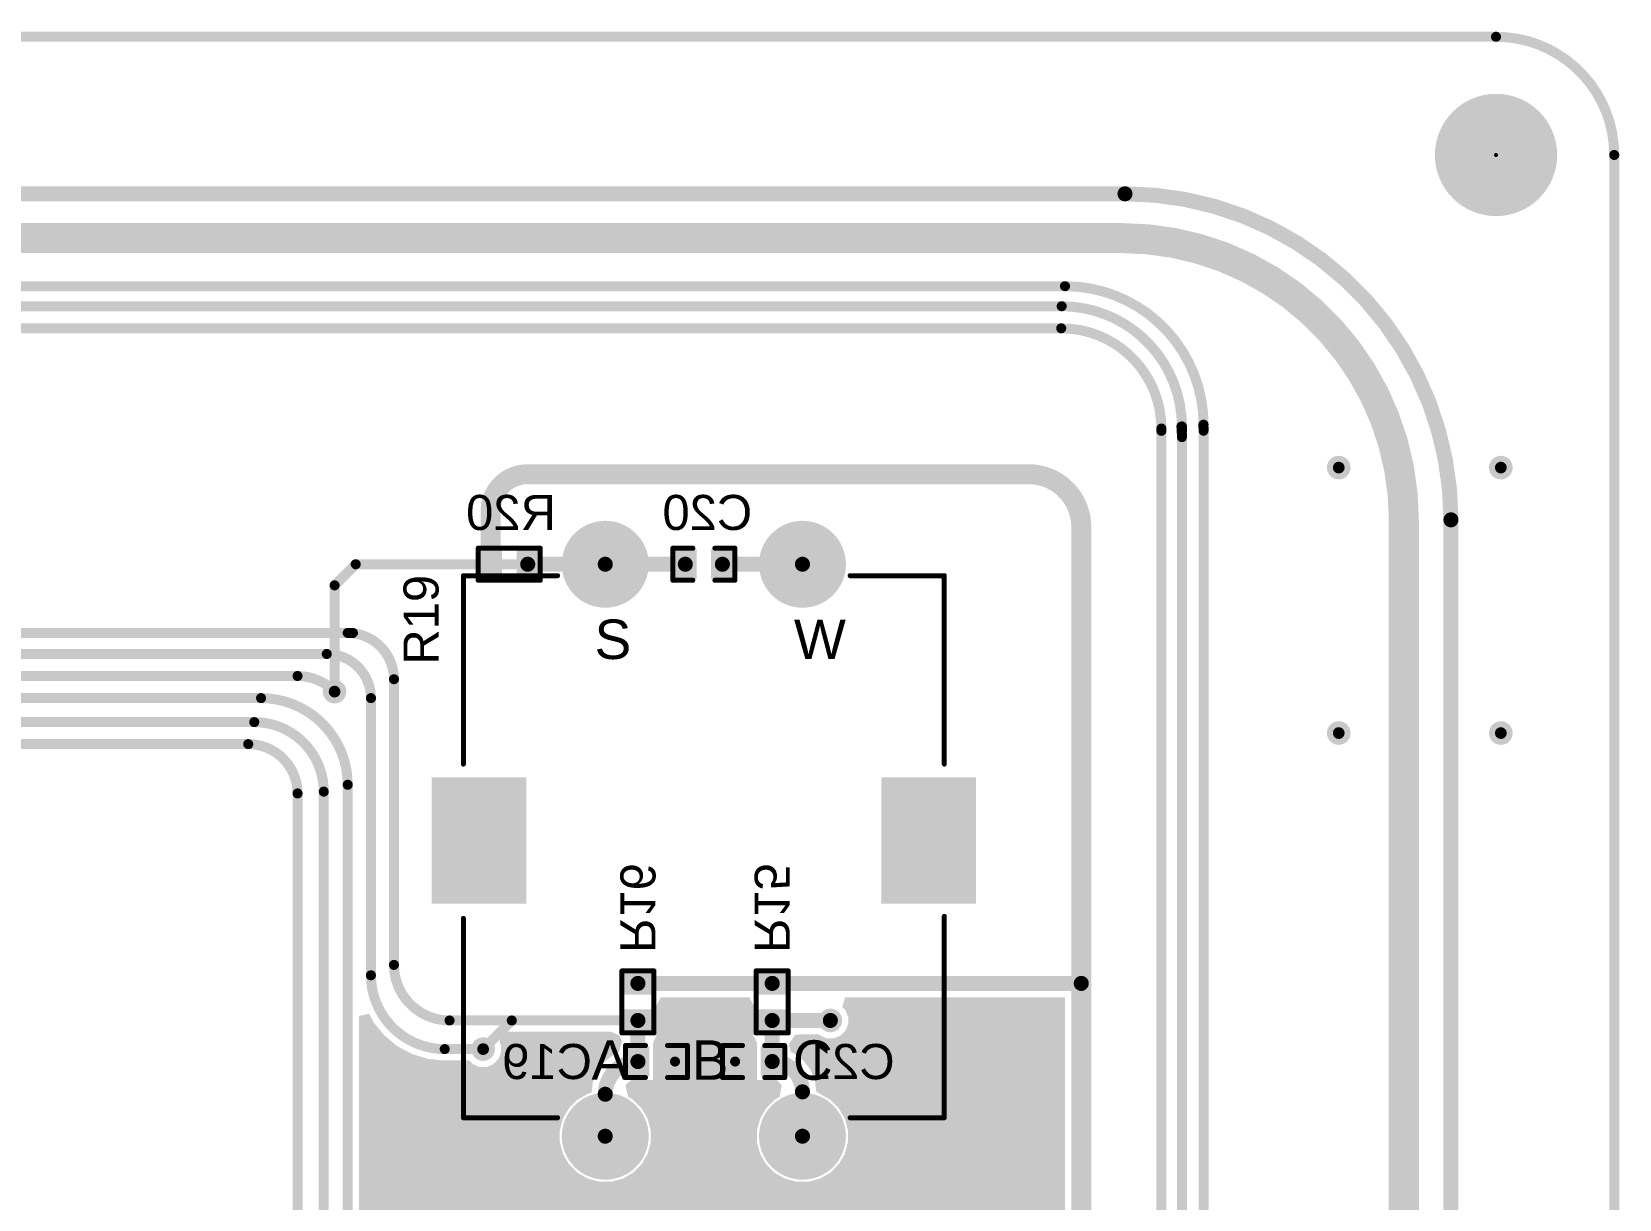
# Model space of a CAD drawing. Header units: inches. Extents: x 0 to 280, y 0 to 81.
# Drawn here: x 239.28 to 279.53, y 51.81 to 81.41 of the extents above; entities that cross this region are included whole.
import ezdxf

# ---------------------------------------------------------------- set-up
doc = ezdxf.new("R2010")
doc.units = ezdxf.units.IN
for name, color, linetype in [('Board Outline', 216, 'Continuous'), ('Bottom Layer', 5, 'Continuous'), ('Bottom Overlay', 54, 'Continuous'), ('Bottom Paste', 16, 'Continuous'), ('Bottom Solder', 6, 'Continuous'), ('Multi-Layer', 9, 'Continuous'), ('Pad Holes', 156, 'Continuous'), ('Top Layer', 1, 'Continuous'), ('Top Overlay', 2, 'Continuous'), ('Top Solder', 216, 'Continuous'), ('Via Holes', 16, 'Continuous')]:
    doc.layers.add(name, color=color, linetype=linetype)
doc.styles.add('Arial', font='', dxfattribs={"height": 0.2})
doc.styles.get('Arial').set_extended_font_data('Arial')

# ---------------------------------------------------------------- blocks, each defined once
blk = doc.blocks.new('R___0402_B_91')
at = {"layer": 'Bottom Layer'}
for points in [[(-0.241, 0.318), (-0.241, -0.318), (-0.699, -0.318), (-0.699, 0.318)], [(0.699, 0.318), (0.699, -0.318), (0.241, -0.318), (0.241, 0.318)]]:
    blk.add_hatch(color=5, dxfattribs=at).paths.add_polyline_path(points)
at = {"layer": 'Bottom Paste'}
for points in [[(-0.241, 0.318), (-0.241, -0.318), (-0.699, -0.318), (-0.699, 0.318)], [(0.699, 0.318), (0.699, -0.318), (0.241, -0.318), (0.241, 0.318)]]:
    blk.add_hatch(color=16, dxfattribs=at).paths.add_polyline_path(points)
at = {"layer": 'Bottom Solder'}
for points in [[(-0.186, 0.373), (-0.186, -0.373), (-0.754, -0.373), (-0.754, 0.373)], [(0.754, 0.373), (0.754, -0.373), (0.186, -0.373), (0.186, 0.373)]]:
    blk.add_hatch(color=6, dxfattribs=at).paths.add_polyline_path(points)
at = {"layer": 'Bottom Overlay'}
for points in [[(-0.787, 0.406, 0.127, 0.127, 0), (-0.787, -0.406, 0.127, 0.127, 0)], [(0.787, 0.406, 0.127, 0.127, 0), (-0.787, 0.406, 0.127, 0.127, 0)], [(0.813, 0.432, 0.00323, 0.00323, 0), (-0.813, 0.432, 0.00323, 0.00323, 0)], [(0.787, 0.406, 0.127, 0.127, 0), (0.787, -0.406, 0.127, 0.127, 0)], [(0.787, -0.406, 0.127, 0.127, 0), (-0.787, -0.406, 0.127, 0.127, 0)]]:
    blk.add_lwpolyline(points, format="xyseb", dxfattribs=at)
for points in [[(-0.819, 0.406, 0.0635, 0.0635, 1), (-0.756, 0.406, 0.0635, 0.0635, 1)], [(-0.819, 0.406, 0.0635, 0.0635, 1), (-0.756, 0.406, 0.0635, 0.0635, 1)], [(-0.814, 0.432, 0.00161, 0.00161, 1), (-0.812, 0.432, 0.00161, 0.00161, 1)], [(0.756, 0.406, 0.0635, 0.0635, 1), (0.819, 0.406, 0.0635, 0.0635, 1)], [(0.756, 0.406, 0.0635, 0.0635, 1), (0.819, 0.406, 0.0635, 0.0635, 1)], [(0.812, 0.432, 0.00161, 0.00161, 1), (0.814, 0.432, 0.00161, 0.00161, 1)], [(-0.819, -0.406, 0.0635, 0.0635, 1), (-0.756, -0.406, 0.0635, 0.0635, 1)], [(-0.819, -0.406, 0.0635, 0.0635, 1), (-0.756, -0.406, 0.0635, 0.0635, 1)], [(0.756, -0.406, 0.0635, 0.0635, 1), (0.819, -0.406, 0.0635, 0.0635, 1)], [(0.756, -0.406, 0.0635, 0.0635, 1), (0.819, -0.406, 0.0635, 0.0635, 1)]]:
    blk.add_lwpolyline(points, format="xyseb", close=True, dxfattribs=at)
blk = doc.blocks.new('PEC11H_4220F_S0024_92')
at = {"layer": 'Bottom Layer'}
h = blk.add_hatch(color=5, dxfattribs=at)
edge = h.paths.add_edge_path()
edge.add_arc((-2.5, 7.25), 1, 0, 360)
h = blk.add_hatch(color=5, dxfattribs=at)
edge = h.paths.add_edge_path()
edge.add_arc((2.5, 7.25), 1, 0, 360)
for points in [[(-6.8, 1.75), (-4.6, 1.75), (-4.6, -1.25), (-6.8, -1.25)], [(4.6, 1.75), (6.8, 1.75), (6.8, -1.25), (4.6, -1.25)]]:
    blk.add_hatch(color=5, dxfattribs=at).paths.add_polyline_path(points)
h = blk.add_hatch(color=5, dxfattribs=at)
edge = h.paths.add_edge_path()
edge.add_arc((-2.5, -7.25), 1, 0, 360)
h = blk.add_hatch(color=5, dxfattribs=at)
edge = h.paths.add_edge_path()
edge.add_arc((0, -7.25), 1, 0, 360)
h = blk.add_hatch(color=5, dxfattribs=at)
edge = h.paths.add_edge_path()
edge.add_arc((2.5, -7.25), 1, 0, 360)
at = {"layer": 'Bottom Solder'}
h = blk.add_hatch(color=6, dxfattribs=at)
edge = h.paths.add_edge_path()
edge.add_arc((-2.5, 7.25), 1.102, 0, 360)
h = blk.add_hatch(color=6, dxfattribs=at)
edge = h.paths.add_edge_path()
edge.add_arc((2.5, 7.25), 1.102, 0, 360)
for points in [[(-6.902, 1.852), (-4.498, 1.852), (-4.498, -1.352), (-6.902, -1.352)], [(4.498, 1.852), (6.902, 1.852), (6.902, -1.352), (4.498, -1.352)]]:
    blk.add_hatch(color=6, dxfattribs=at).paths.add_polyline_path(points)
h = blk.add_hatch(color=6, dxfattribs=at)
edge = h.paths.add_edge_path()
edge.add_arc((-2.5, -7.25), 1.102, 0, 360)
h = blk.add_hatch(color=6, dxfattribs=at)
edge = h.paths.add_edge_path()
edge.add_arc((0, -7.25), 1.102, 0, 360)
h = blk.add_hatch(color=6, dxfattribs=at)
edge = h.paths.add_edge_path()
edge.add_arc((2.5, -7.25), 1.102, 0, 360)
at = {"layer": 'Multi-Layer'}
h = blk.add_hatch(color=9, dxfattribs=at)
edge = h.paths.add_edge_path()
edge.add_arc((-2.5, 7.25), 1, 0, 360)
h = blk.add_hatch(color=9, dxfattribs=at)
edge = h.paths.add_edge_path()
edge.add_arc((2.5, 7.25), 1, 0, 360)
for points in [[(-6.8, 1.75), (-4.6, 1.75), (-4.6, -1.25), (-6.8, -1.25)], [(4.6, 1.75), (6.8, 1.75), (6.8, -1.25), (4.6, -1.25)]]:
    blk.add_hatch(color=9, dxfattribs=at).paths.add_polyline_path(points)
h = blk.add_hatch(color=9, dxfattribs=at)
edge = h.paths.add_edge_path()
edge.add_arc((-2.5, -7.25), 1, 0, 360)
h = blk.add_hatch(color=9, dxfattribs=at)
edge = h.paths.add_edge_path()
edge.add_arc((0, -7.25), 1, 0, 360)
h = blk.add_hatch(color=9, dxfattribs=at)
edge = h.paths.add_edge_path()
edge.add_arc((2.5, -7.25), 1, 0, 360)
at = {"layer": 'Pad Holes'}
h = blk.add_hatch(color=7, dxfattribs=at)
edge = h.paths.add_edge_path()
edge.add_arc((-2.5, 7.25), 0.5, 0, 360)
h = blk.add_hatch(color=7, dxfattribs=at)
edge = h.paths.add_edge_path()
edge.add_arc((2.5, 7.25), 0.5, 0, 360)
for points in [[(-6.4, -0.85), (-6.4, 1.35), (-5, 1.35), (-5, -0.85)], [(5, -0.85), (5, 1.35), (6.4, 1.35), (6.4, -0.85)]]:
    blk.add_hatch(color=7, dxfattribs=at).paths.add_polyline_path(points)
h = blk.add_hatch(color=7, dxfattribs=at)
edge = h.paths.add_edge_path()
edge.add_arc((-2.5, -7.25), 0.5, 0, 360)
h = blk.add_hatch(color=7, dxfattribs=at)
edge = h.paths.add_edge_path()
edge.add_arc((0, -7.25), 0.5, 0, 360)
h = blk.add_hatch(color=7, dxfattribs=at)
edge = h.paths.add_edge_path()
edge.add_arc((2.5, -7.25), 0.5, 0, 360)
at = {"layer": 'Top Layer'}
h = blk.add_hatch(color=1, dxfattribs=at)
edge = h.paths.add_edge_path()
edge.add_arc((-2.5, 7.25), 1, 0, 360)
h = blk.add_hatch(color=1, dxfattribs=at)
edge = h.paths.add_edge_path()
edge.add_arc((2.5, 7.25), 1, 0, 360)
for points in [[(-6.8, 1.75), (-4.6, 1.75), (-4.6, -1.25), (-6.8, -1.25)], [(4.6, 1.75), (6.8, 1.75), (6.8, -1.25), (4.6, -1.25)]]:
    blk.add_hatch(color=1, dxfattribs=at).paths.add_polyline_path(points)
h = blk.add_hatch(color=1, dxfattribs=at)
edge = h.paths.add_edge_path()
edge.add_arc((-2.5, -7.25), 1, 0, 360)
h = blk.add_hatch(color=1, dxfattribs=at)
edge = h.paths.add_edge_path()
edge.add_arc((0, -7.25), 1, 0, 360)
h = blk.add_hatch(color=1, dxfattribs=at)
edge = h.paths.add_edge_path()
edge.add_arc((2.5, -7.25), 1, 0, 360)
at = {"layer": 'Top Solder'}
h = blk.add_hatch(color=216, dxfattribs=at)
edge = h.paths.add_edge_path()
edge.add_arc((-2.5, 7.25), 1.102, 0, 360)
h = blk.add_hatch(color=216, dxfattribs=at)
edge = h.paths.add_edge_path()
edge.add_arc((2.5, 7.25), 1.102, 0, 360)
for points in [[(-6.902, 1.852), (-4.498, 1.852), (-4.498, -1.352), (-6.902, -1.352)], [(4.498, 1.852), (6.902, 1.852), (6.902, -1.352), (4.498, -1.352)]]:
    blk.add_hatch(color=216, dxfattribs=at).paths.add_polyline_path(points)
h = blk.add_hatch(color=216, dxfattribs=at)
edge = h.paths.add_edge_path()
edge.add_arc((-2.5, -7.25), 1.102, 0, 360)
h = blk.add_hatch(color=216, dxfattribs=at)
edge = h.paths.add_edge_path()
edge.add_arc((0, -7.25), 1.102, 0, 360)
h = blk.add_hatch(color=216, dxfattribs=at)
edge = h.paths.add_edge_path()
edge.add_arc((2.5, -7.25), 1.102, 0, 360)
at = {"layer": 'Top Overlay'}
for points in [[(-6.096, 2.184, 0.127, 0.127, 0), (-6.096, 6.96, 0.127, 0.127, 0)], [(-6.096, 6.96, 0.127, 0.127, 0), (-3.708, 6.96, 0.127, 0.127, 0)], [(3.708, 6.96, 0.127, 0.127, 0), (6.096, 6.96, 0.127, 0.127, 0)], [(6.096, 2.184, 0.127, 0.127, 0), (6.096, 6.96, 0.127, 0.127, 0)], [(-6.096, -6.782, 0.127, 0.127, 0), (-6.096, -1.727, 0.127, 0.127, 0)], [(6.096, -6.782, 0.127, 0.127, 0), (6.096, -1.676, 0.127, 0.127, 0)], [(-6.096, -6.782, 0.127, 0.127, 0), (-3.708, -6.782, 0.127, 0.127, 0)], [(3.708, -6.782, 0.127, 0.127, 0), (6.096, -6.782, 0.127, 0.127, 0)]]:
    blk.add_lwpolyline(points, format="xyseb", dxfattribs=at)
for points in [[(-6.128, 6.96, 0.0635, 0.0635, 1), (-6.064, 6.96, 0.0635, 0.0635, 1)], [(-6.128, 6.96, 0.0635, 0.0635, 1), (-6.064, 6.96, 0.0635, 0.0635, 1)], [(-3.74, 6.96, 0.0635, 0.0635, 1), (-3.677, 6.96, 0.0635, 0.0635, 1)], [(3.677, 6.96, 0.0635, 0.0635, 1), (3.74, 6.96, 0.0635, 0.0635, 1)], [(6.064, 6.96, 0.0635, 0.0635, 1), (6.128, 6.96, 0.0635, 0.0635, 1)], [(6.064, 6.96, 0.0635, 0.0635, 1), (6.128, 6.96, 0.0635, 0.0635, 1)], [(-6.128, 2.184, 0.0635, 0.0635, 1), (-6.064, 2.184, 0.0635, 0.0635, 1)], [(6.064, 2.184, 0.0635, 0.0635, 1), (6.128, 2.184, 0.0635, 0.0635, 1)], [(-6.128, -1.727, 0.0635, 0.0635, 1), (-6.064, -1.727, 0.0635, 0.0635, 1)], [(6.064, -1.676, 0.0635, 0.0635, 1), (6.128, -1.676, 0.0635, 0.0635, 1)], [(-6.128, -6.782, 0.0635, 0.0635, 1), (-6.064, -6.782, 0.0635, 0.0635, 1)], [(-6.128, -6.782, 0.0635, 0.0635, 1), (-6.064, -6.782, 0.0635, 0.0635, 1)], [(-3.74, -6.782, 0.0635, 0.0635, 1), (-3.677, -6.782, 0.0635, 0.0635, 1)], [(3.677, -6.782, 0.0635, 0.0635, 1), (3.74, -6.782, 0.0635, 0.0635, 1)], [(6.064, -6.782, 0.0635, 0.0635, 1), (6.128, -6.782, 0.0635, 0.0635, 1)], [(6.064, -6.782, 0.0635, 0.0635, 1), (6.128, -6.782, 0.0635, 0.0635, 1)]]:
    blk.add_lwpolyline(points, format="xyseb", close=True, dxfattribs=at)
at = {"layer": 'Top Overlay', "style": 'Arial'}
for s, p in [('S', (-2.772, 4.848)), ('W', (2.283, 4.848)), ('A', (-2.848, -5.82)), ('B', (-0.308, -5.82)), ('C', (2.257, -5.82))]:
    blk.add_text(s, height=1, dxfattribs=at).set_placement(p)
blk = doc.blocks.new('R___0402_B_95')
at = {"layer": 'Bottom Layer'}
for points in [[(-0.241, 0.318), (-0.241, -0.318), (-0.699, -0.318), (-0.699, 0.318)], [(0.699, 0.318), (0.699, -0.318), (0.241, -0.318), (0.241, 0.318)]]:
    blk.add_hatch(color=5, dxfattribs=at).paths.add_polyline_path(points)
at = {"layer": 'Bottom Paste'}
for points in [[(-0.241, 0.318), (-0.241, -0.318), (-0.699, -0.318), (-0.699, 0.318)], [(0.699, 0.318), (0.699, -0.318), (0.241, -0.318), (0.241, 0.318)]]:
    blk.add_hatch(color=16, dxfattribs=at).paths.add_polyline_path(points)
at = {"layer": 'Bottom Solder'}
for points in [[(-0.186, 0.373), (-0.186, -0.373), (-0.754, -0.373), (-0.754, 0.373)], [(0.754, 0.373), (0.754, -0.373), (0.186, -0.373), (0.186, 0.373)]]:
    blk.add_hatch(color=6, dxfattribs=at).paths.add_polyline_path(points)
at = {"layer": 'Bottom Overlay'}
for points in [[(-0.787, 0.406, 0.127, 0.127, 0), (-0.787, -0.406, 0.127, 0.127, 0)], [(-0.787, 0.406, 0.127, 0.127, 0), (0.787, 0.406, 0.127, 0.127, 0)], [(-0.813, 0.432, 0.00323, 0.00323, 0), (0.813, 0.432, 0.00323, 0.00323, 0)], [(0.787, 0.406, 0.127, 0.127, 0), (0.787, -0.406, 0.127, 0.127, 0)], [(-0.787, -0.406, 0.127, 0.127, 0), (0.787, -0.406, 0.127, 0.127, 0)]]:
    blk.add_lwpolyline(points, format="xyseb", dxfattribs=at)
for points in [[(-0.819, 0.406, 0.0635, 0.0635, 1), (-0.756, 0.406, 0.0635, 0.0635, 1)], [(-0.819, 0.406, 0.0635, 0.0635, 1), (-0.756, 0.406, 0.0635, 0.0635, 1)], [(-0.814, 0.432, 0.00161, 0.00161, 1), (-0.812, 0.432, 0.00161, 0.00161, 1)], [(0.756, 0.406, 0.0635, 0.0635, 1), (0.819, 0.406, 0.0635, 0.0635, 1)], [(0.756, 0.406, 0.0635, 0.0635, 1), (0.819, 0.406, 0.0635, 0.0635, 1)], [(0.812, 0.432, 0.00161, 0.00161, 1), (0.814, 0.432, 0.00161, 0.00161, 1)], [(-0.819, -0.406, 0.0635, 0.0635, 1), (-0.756, -0.406, 0.0635, 0.0635, 1)], [(-0.819, -0.406, 0.0635, 0.0635, 1), (-0.756, -0.406, 0.0635, 0.0635, 1)], [(0.756, -0.406, 0.0635, 0.0635, 1), (0.819, -0.406, 0.0635, 0.0635, 1)], [(0.756, -0.406, 0.0635, 0.0635, 1), (0.819, -0.406, 0.0635, 0.0635, 1)]]:
    blk.add_lwpolyline(points, format="xyseb", close=True, dxfattribs=at)
blk = doc.blocks.new('R___0402_B_96')
at = {"layer": 'Bottom Layer'}
for points in [[(-0.241, 0.318), (-0.241, -0.318), (-0.699, -0.318), (-0.699, 0.318)], [(0.699, 0.318), (0.699, -0.318), (0.241, -0.318), (0.241, 0.318)]]:
    blk.add_hatch(color=5, dxfattribs=at).paths.add_polyline_path(points)
at = {"layer": 'Bottom Paste'}
for points in [[(-0.241, 0.318), (-0.241, -0.318), (-0.699, -0.318), (-0.699, 0.318)], [(0.699, 0.318), (0.699, -0.318), (0.241, -0.318), (0.241, 0.318)]]:
    blk.add_hatch(color=16, dxfattribs=at).paths.add_polyline_path(points)
at = {"layer": 'Bottom Solder'}
for points in [[(-0.186, 0.373), (-0.186, -0.373), (-0.754, -0.373), (-0.754, 0.373)], [(0.754, 0.373), (0.754, -0.373), (0.186, -0.373), (0.186, 0.373)]]:
    blk.add_hatch(color=6, dxfattribs=at).paths.add_polyline_path(points)
at = {"layer": 'Bottom Overlay'}
for points in [[(-0.787, 0.406, 0.127, 0.127, 0), (-0.787, -0.406, 0.127, 0.127, 0)], [(-0.787, 0.406, 0.127, 0.127, 0), (0.787, 0.406, 0.127, 0.127, 0)], [(-0.813, 0.432, 0.00323, 0.00323, 0), (0.813, 0.432, 0.00323, 0.00323, 0)], [(0.787, 0.406, 0.127, 0.127, 0), (0.787, -0.406, 0.127, 0.127, 0)], [(-0.787, -0.406, 0.127, 0.127, 0), (0.787, -0.406, 0.127, 0.127, 0)]]:
    blk.add_lwpolyline(points, format="xyseb", dxfattribs=at)
for points in [[(-0.819, 0.406, 0.0635, 0.0635, 1), (-0.756, 0.406, 0.0635, 0.0635, 1)], [(-0.819, 0.406, 0.0635, 0.0635, 1), (-0.756, 0.406, 0.0635, 0.0635, 1)], [(-0.814, 0.432, 0.00161, 0.00161, 1), (-0.812, 0.432, 0.00161, 0.00161, 1)], [(0.756, 0.406, 0.0635, 0.0635, 1), (0.819, 0.406, 0.0635, 0.0635, 1)], [(0.756, 0.406, 0.0635, 0.0635, 1), (0.819, 0.406, 0.0635, 0.0635, 1)], [(0.812, 0.432, 0.00161, 0.00161, 1), (0.814, 0.432, 0.00161, 0.00161, 1)], [(-0.819, -0.406, 0.0635, 0.0635, 1), (-0.756, -0.406, 0.0635, 0.0635, 1)], [(-0.819, -0.406, 0.0635, 0.0635, 1), (-0.756, -0.406, 0.0635, 0.0635, 1)], [(0.756, -0.406, 0.0635, 0.0635, 1), (0.819, -0.406, 0.0635, 0.0635, 1)], [(0.756, -0.406, 0.0635, 0.0635, 1), (0.819, -0.406, 0.0635, 0.0635, 1)]]:
    blk.add_lwpolyline(points, format="xyseb", close=True, dxfattribs=at)
blk = doc.blocks.new('C___0402_B_131')
at = {"layer": 'Bottom Layer'}
for points in [[(-0.241, 0.317), (-0.241, -0.318), (-0.699, -0.318), (-0.699, 0.317)], [(0.699, 0.317), (0.699, -0.318), (0.241, -0.318), (0.241, 0.317)]]:
    blk.add_hatch(color=5, dxfattribs=at).paths.add_polyline_path(points)
at = {"layer": 'Bottom Paste'}
for points in [[(-0.241, 0.317), (-0.241, -0.318), (-0.699, -0.318), (-0.699, 0.317)], [(0.699, 0.317), (0.699, -0.318), (0.241, -0.318), (0.241, 0.317)]]:
    blk.add_hatch(color=16, dxfattribs=at).paths.add_polyline_path(points)
at = {"layer": 'Bottom Solder'}
for points in [[(-0.181, 0.377), (-0.181, -0.377), (-0.758, -0.377), (-0.758, 0.377)], [(0.758, 0.377), (0.758, -0.377), (0.181, -0.377), (0.181, 0.377)]]:
    blk.add_hatch(color=6, dxfattribs=at).paths.add_polyline_path(points)
at = {"layer": 'Bottom Overlay'}
for points in [[(-0.787, -0.406, 0.127, 0.127, 0), (-0.787, 0.406, 0.127, 0.127, 0)], [(-0.787, 0.406, 0.127, 0.127, 0), (-0.279, 0.406, 0.127, 0.127, 0)], [(0.279, 0.406, 0.127, 0.127, 0), (0.787, 0.406, 0.127, 0.127, 0)], [(0.787, -0.406, 0.127, 0.127, 0), (0.787, 0.406, 0.127, 0.127, 0)], [(-0.787, -0.406, 0.127, 0.127, 0), (-0.279, -0.406, 0.127, 0.127, 0)], [(0.279, -0.406, 0.127, 0.127, 0), (0.787, -0.406, 0.127, 0.127, 0)]]:
    blk.add_lwpolyline(points, format="xyseb", dxfattribs=at)
for points in [[(-0.819, 0.406, 0.0635, 0.0635, 1), (-0.756, 0.406, 0.0635, 0.0635, 1)], [(-0.819, 0.406, 0.0635, 0.0635, 1), (-0.756, 0.406, 0.0635, 0.0635, 1)], [(-0.311, 0.406, 0.0635, 0.0635, 1), (-0.248, 0.406, 0.0635, 0.0635, 1)], [(0.248, 0.406, 0.0635, 0.0635, 1), (0.311, 0.406, 0.0635, 0.0635, 1)], [(0.756, 0.406, 0.0635, 0.0635, 1), (0.819, 0.406, 0.0635, 0.0635, 1)], [(0.756, 0.406, 0.0635, 0.0635, 1), (0.819, 0.406, 0.0635, 0.0635, 1)], [(-0.819, -0.406, 0.0635, 0.0635, 1), (-0.756, -0.406, 0.0635, 0.0635, 1)], [(-0.819, -0.406, 0.0635, 0.0635, 1), (-0.756, -0.406, 0.0635, 0.0635, 1)], [(-0.311, -0.406, 0.0635, 0.0635, 1), (-0.248, -0.406, 0.0635, 0.0635, 1)], [(0.248, -0.406, 0.0635, 0.0635, 1), (0.311, -0.406, 0.0635, 0.0635, 1)], [(0.756, -0.406, 0.0635, 0.0635, 1), (0.819, -0.406, 0.0635, 0.0635, 1)], [(0.756, -0.406, 0.0635, 0.0635, 1), (0.819, -0.406, 0.0635, 0.0635, 1)]]:
    blk.add_lwpolyline(points, format="xyseb", close=True, dxfattribs=at)
blk = doc.blocks.new('C___0402_B_132')
at = {"layer": 'Bottom Layer'}
for points in [[(-0.241, 0.318), (-0.241, -0.318), (-0.699, -0.318), (-0.699, 0.318)], [(0.699, 0.318), (0.699, -0.318), (0.241, -0.318), (0.241, 0.318)]]:
    blk.add_hatch(color=5, dxfattribs=at).paths.add_polyline_path(points)
at = {"layer": 'Bottom Paste'}
for points in [[(-0.241, 0.318), (-0.241, -0.318), (-0.699, -0.318), (-0.699, 0.318)], [(0.699, 0.318), (0.699, -0.318), (0.241, -0.318), (0.241, 0.318)]]:
    blk.add_hatch(color=16, dxfattribs=at).paths.add_polyline_path(points)
at = {"layer": 'Bottom Solder'}
for points in [[(-0.181, 0.377), (-0.181, -0.377), (-0.758, -0.377), (-0.758, 0.377)], [(0.758, 0.377), (0.758, -0.377), (0.181, -0.377), (0.181, 0.377)]]:
    blk.add_hatch(color=6, dxfattribs=at).paths.add_polyline_path(points)
at = {"layer": 'Bottom Overlay'}
for points in [[(-0.787, 0.406, 0.127, 0.127, 0), (-0.787, -0.406, 0.127, 0.127, 0)], [(-0.279, 0.406, 0.127, 0.127, 0), (-0.787, 0.406, 0.127, 0.127, 0)], [(0.787, 0.406, 0.127, 0.127, 0), (0.279, 0.406, 0.127, 0.127, 0)], [(0.787, 0.406, 0.127, 0.127, 0), (0.787, -0.406, 0.127, 0.127, 0)], [(-0.279, -0.406, 0.127, 0.127, 0), (-0.787, -0.406, 0.127, 0.127, 0)], [(0.787, -0.406, 0.127, 0.127, 0), (0.279, -0.406, 0.127, 0.127, 0)]]:
    blk.add_lwpolyline(points, format="xyseb", dxfattribs=at)
for points in [[(-0.819, 0.406, 0.0635, 0.0635, 1), (-0.756, 0.406, 0.0635, 0.0635, 1)], [(-0.819, 0.406, 0.0635, 0.0635, 1), (-0.756, 0.406, 0.0635, 0.0635, 1)], [(-0.311, 0.406, 0.0635, 0.0635, 1), (-0.248, 0.406, 0.0635, 0.0635, 1)], [(0.248, 0.406, 0.0635, 0.0635, 1), (0.311, 0.406, 0.0635, 0.0635, 1)], [(0.756, 0.406, 0.0635, 0.0635, 1), (0.819, 0.406, 0.0635, 0.0635, 1)], [(0.756, 0.406, 0.0635, 0.0635, 1), (0.819, 0.406, 0.0635, 0.0635, 1)], [(-0.819, -0.406, 0.0635, 0.0635, 1), (-0.756, -0.406, 0.0635, 0.0635, 1)], [(-0.819, -0.406, 0.0635, 0.0635, 1), (-0.756, -0.406, 0.0635, 0.0635, 1)], [(-0.311, -0.406, 0.0635, 0.0635, 1), (-0.248, -0.406, 0.0635, 0.0635, 1)], [(0.248, -0.406, 0.0635, 0.0635, 1), (0.311, -0.406, 0.0635, 0.0635, 1)], [(0.756, -0.406, 0.0635, 0.0635, 1), (0.819, -0.406, 0.0635, 0.0635, 1)], [(0.756, -0.406, 0.0635, 0.0635, 1), (0.819, -0.406, 0.0635, 0.0635, 1)]]:
    blk.add_lwpolyline(points, format="xyseb", close=True, dxfattribs=at)
blk = doc.blocks.new('C___0402_B_133')
at = {"layer": 'Bottom Layer'}
for points in [[(-0.241, 0.318), (-0.241, -0.318), (-0.699, -0.318), (-0.699, 0.318)], [(0.699, 0.318), (0.699, -0.318), (0.241, -0.318), (0.241, 0.318)]]:
    blk.add_hatch(color=5, dxfattribs=at).paths.add_polyline_path(points)
at = {"layer": 'Bottom Paste'}
for points in [[(-0.241, 0.318), (-0.241, -0.318), (-0.699, -0.318), (-0.699, 0.318)], [(0.699, 0.318), (0.699, -0.318), (0.241, -0.318), (0.241, 0.318)]]:
    blk.add_hatch(color=16, dxfattribs=at).paths.add_polyline_path(points)
at = {"layer": 'Bottom Solder'}
for points in [[(-0.181, 0.377), (-0.181, -0.377), (-0.758, -0.377), (-0.758, 0.377)], [(0.758, 0.377), (0.758, -0.377), (0.181, -0.377), (0.181, 0.377)]]:
    blk.add_hatch(color=6, dxfattribs=at).paths.add_polyline_path(points)
at = {"layer": 'Bottom Overlay'}
for points in [[(-0.787, 0.406, 0.127, 0.127, 0), (-0.787, -0.406, 0.127, 0.127, 0)], [(-0.279, 0.406, 0.127, 0.127, 0), (-0.787, 0.406, 0.127, 0.127, 0)], [(0.787, 0.406, 0.127, 0.127, 0), (0.279, 0.406, 0.127, 0.127, 0)], [(0.787, 0.406, 0.127, 0.127, 0), (0.787, -0.406, 0.127, 0.127, 0)], [(-0.279, -0.406, 0.127, 0.127, 0), (-0.787, -0.406, 0.127, 0.127, 0)], [(0.787, -0.406, 0.127, 0.127, 0), (0.279, -0.406, 0.127, 0.127, 0)]]:
    blk.add_lwpolyline(points, format="xyseb", dxfattribs=at)
for points in [[(-0.819, 0.406, 0.0635, 0.0635, 1), (-0.756, 0.406, 0.0635, 0.0635, 1)], [(-0.819, 0.406, 0.0635, 0.0635, 1), (-0.756, 0.406, 0.0635, 0.0635, 1)], [(-0.311, 0.406, 0.0635, 0.0635, 1), (-0.248, 0.406, 0.0635, 0.0635, 1)], [(0.248, 0.406, 0.0635, 0.0635, 1), (0.311, 0.406, 0.0635, 0.0635, 1)], [(0.756, 0.406, 0.0635, 0.0635, 1), (0.819, 0.406, 0.0635, 0.0635, 1)], [(0.756, 0.406, 0.0635, 0.0635, 1), (0.819, 0.406, 0.0635, 0.0635, 1)], [(-0.819, -0.406, 0.0635, 0.0635, 1), (-0.756, -0.406, 0.0635, 0.0635, 1)], [(-0.819, -0.406, 0.0635, 0.0635, 1), (-0.756, -0.406, 0.0635, 0.0635, 1)], [(-0.311, -0.406, 0.0635, 0.0635, 1), (-0.248, -0.406, 0.0635, 0.0635, 1)], [(0.248, -0.406, 0.0635, 0.0635, 1), (0.311, -0.406, 0.0635, 0.0635, 1)], [(0.756, -0.406, 0.0635, 0.0635, 1), (0.819, -0.406, 0.0635, 0.0635, 1)], [(0.756, -0.406, 0.0635, 0.0635, 1), (0.819, -0.406, 0.0635, 0.0635, 1)]]:
    blk.add_lwpolyline(points, format="xyseb", close=True, dxfattribs=at)

msp = doc.modelspace()

# ---------------------------------------------------------------- hatches: boundary and pattern name
at = {"layer": 'Bottom Layer'}
h = msp.add_hatch(color=5, dxfattribs=at)
edge = h.paths.add_edge_path()
edge.add_arc((272.415, 70.358), 0.3, 0, 360)
h = msp.add_hatch(color=5, dxfattribs=at)
edge = h.paths.add_edge_path()
edge.add_arc((276.525, 70.358), 0.3, 0, 360)
h = msp.add_hatch(color=5, dxfattribs=at)
edge = h.paths.add_edge_path()
edge.add_arc((246.957, 64.679), 0.3, 0, 360)
h = msp.add_hatch(color=5, dxfattribs=at)
edge = h.paths.add_edge_path()
edge.add_arc((272.415, 63.628), 0.3, 0, 360)
h = msp.add_hatch(color=5, dxfattribs=at)
edge = h.paths.add_edge_path()
edge.add_arc((276.525, 63.628), 0.3, 0, 360)
h = msp.add_hatch(color=5, dxfattribs=at)
h.paths.add_polyline_path([(265.473, 50.519), (251.905, 50.519), (251.905, 50.521), (251.556, 50.487), (251.221, 50.385), (250.912, 50.22), (250.641, 49.998), (250.419, 49.727), (250.254, 49.418), (250.152, 49.083), (250.118, 48.735), (250.12, 48.735), (250.12, 48.357), (250.088, 48.357), (250.088, 47.418), (250.774, 47.418), (251.028, 47.418), (251.104, 47.418), (251.79, 47.418), (251.79, 47.538), (252.72, 47.538), (252.745, 47.443), (252.897, 47.18), (253.111, 46.965), (253.374, 46.814), (253.667, 46.735), (253.971, 46.735), (254.264, 46.814), (254.527, 46.965), (254.741, 47.18), (254.893, 47.443), (254.918, 47.538), (255.468, 47.538), (255.468, 47.418), (256.23, 47.418), (256.23, 48.357), (255.468, 48.357), (255.468, 48.237), (254.918, 48.237), (254.893, 48.332), (254.741, 48.595), (254.527, 48.81), (254.264, 48.961), (253.971, 49.04), (253.667, 49.04), (253.374, 48.961), (253.111, 48.81), (252.897, 48.595), (252.745, 48.332), (252.72, 48.237), (251.79, 48.237), (251.79, 48.357), (251.104, 48.357), (251.028, 48.357), (250.819, 48.466), (250.819, 48.735), (250.817, 48.745), (250.853, 49.017), (250.962, 49.279), (251.135, 49.505), (251.36, 49.678), (251.623, 49.786), (251.894, 49.822), (251.905, 49.82), (265.473, 49.82), (265.473, 37.688), (258.547, 37.688), (258.547, 37.719), (257.607, 37.719), (257.607, 37.688), (255.067, 37.688), (255.067, 37.719), (254.127, 37.719), (254.127, 37.033), (254.127, 36.779), (254.031, 36.683), (248.287, 36.683), (248.287, 36.684), (248.103, 36.708), (247.932, 36.779), (247.784, 36.892), (247.671, 37.04), (247.601, 37.211), (247.576, 37.395), (247.575, 37.395), (247.575, 56.454), (247.829, 56.518), (247.953, 56.286), (248.222, 55.959), (248.549, 55.69), (248.923, 55.491), (249.328, 55.368), (249.75, 55.326), (249.75, 55.331), (250.368, 55.331), (250.467, 55.232), (250.633, 55.163), (250.813, 55.163), (250.979, 55.232), (251.107, 55.36), (251.176, 55.526), (251.176, 55.706), (251.135, 55.803), (251.227, 56), (251.281, 56.057), (253.964, 56.057), (254.178, 55.961), (254.245, 55.817), (254.169, 55.542), (254.057, 55.496), (253.812, 55.308), (253.624, 55.063), (253.506, 54.778), (253.471, 54.507), (253.374, 54.481), (253.111, 54.33), (252.897, 54.115), (252.745, 53.852), (252.667, 53.559), (252.667, 53.256), (252.745, 52.963), (252.897, 52.7), (253.111, 52.485), (253.374, 52.334), (253.667, 52.255), (253.971, 52.255), (254.264, 52.334), (254.527, 52.485), (254.741, 52.7), (254.893, 52.963), (254.971, 53.256), (254.971, 53.559), (254.893, 53.852), (254.741, 54.115), (254.527, 54.33), (254.402, 54.402), (254.331, 54.686), (254.364, 54.738), (254.48, 54.831), (255.029, 54.831), (255.029, 55.771), (255.118, 55.961), (255.118, 55.961), (255.118, 56.647), (255.118, 56.723), (255.226, 56.932), (257.473, 56.932), (257.581, 56.723), (257.581, 56.647), (257.581, 55.961), (257.581, 55.961), (257.67, 55.771), (257.67, 54.831), (258.177, 54.831), (258.293, 54.698), (258.239, 54.403), (258.111, 54.33), (257.897, 54.115), (257.745, 53.852), (257.667, 53.559), (257.667, 53.256), (257.745, 52.963), (257.897, 52.7), (258.111, 52.485), (258.374, 52.334), (258.667, 52.255), (258.971, 52.255), (259.264, 52.334), (259.527, 52.485), (259.741, 52.7), (259.893, 52.963), (259.971, 53.256), (259.971, 53.559), (259.893, 53.852), (259.741, 54.115), (259.527, 54.33), (259.377, 54.416), (259.264, 54.481), (259.264, 54.482), (259.172, 54.533), (259.133, 54.823), (259.021, 55.093), (258.843, 55.325), (258.611, 55.503), (258.526, 55.539), (258.474, 55.731), (258.623, 55.974), (258.762, 55.992), (259.236, 55.992), (259.27, 55.959), (259.436, 55.89), (259.616, 55.89), (259.782, 55.959), (259.91, 56.086), (259.979, 56.252), (259.979, 56.432), (259.91, 56.598), (259.83, 56.678), (259.888, 56.9), (259.908, 56.932), (265.473, 56.932)])
h.paths.add_polyline_path([(263.271, 42.54), (260.767, 42.54), (260.767, 39.235), (263.271, 39.235)], flags=0)
h.paths.add_polyline_path([(251.871, 42.54), (249.367, 42.54), (249.367, 39.235), (251.871, 39.235)], flags=0)
h = msp.add_hatch(color=5, dxfattribs=at)
edge = h.paths.add_edge_path()
edge.add_arc((259.526, 56.342), 0.3, 0, 360)
h = msp.add_hatch(color=5, dxfattribs=at)
edge = h.paths.add_edge_path()
edge.add_arc((250.723, 55.616), 0.3, 0, 360)
at = {"layer": 'Bottom Solder'}
h = msp.add_hatch(color=6, dxfattribs=at)
edge = h.paths.add_edge_path()
edge.add_arc((276.403, 78.283), 0.0508, 0, 360)
at = {"layer": 'Pad Holes'}
h = msp.add_hatch(color=7, dxfattribs=at)
edge = h.paths.add_edge_path()
edge.add_arc((276.403, 78.283), 1.55, 0, 360)
at = {"layer": 'Top Layer'}
h = msp.add_hatch(color=1, dxfattribs=at)
edge = h.paths.add_edge_path()
edge.add_arc((272.415, 70.358), 0.3, 0, 360)
h = msp.add_hatch(color=1, dxfattribs=at)
edge = h.paths.add_edge_path()
edge.add_arc((276.525, 70.358), 0.3, 0, 360)
h = msp.add_hatch(color=1, dxfattribs=at)
edge = h.paths.add_edge_path()
edge.add_arc((246.957, 64.679), 0.3, 0, 360)
h = msp.add_hatch(color=1, dxfattribs=at)
edge = h.paths.add_edge_path()
edge.add_arc((272.415, 63.628), 0.3, 0, 360)
h = msp.add_hatch(color=1, dxfattribs=at)
edge = h.paths.add_edge_path()
edge.add_arc((276.525, 63.628), 0.3, 0, 360)
h = msp.add_hatch(color=1, dxfattribs=at)
edge = h.paths.add_edge_path()
edge.add_arc((259.526, 56.342), 0.3, 0, 360)
h = msp.add_hatch(color=1, dxfattribs=at)
edge = h.paths.add_edge_path()
edge.add_arc((250.723, 55.616), 0.3, 0, 360)
at = {"layer": 'Top Solder'}
h = msp.add_hatch(color=216, dxfattribs=at)
edge = h.paths.add_edge_path()
edge.add_arc((276.403, 78.283), 0.0508, 0, 360)
at = {"layer": 'Via Holes'}
h = msp.add_hatch(color=7, dxfattribs=at)
edge = h.paths.add_edge_path()
edge.add_arc((272.415, 70.358), 0.15, 0, 360)
h = msp.add_hatch(color=7, dxfattribs=at)
edge = h.paths.add_edge_path()
edge.add_arc((276.525, 70.358), 0.15, 0, 360)
h = msp.add_hatch(color=7, dxfattribs=at)
edge = h.paths.add_edge_path()
edge.add_arc((246.957, 64.679), 0.15, 0, 360)
h = msp.add_hatch(color=7, dxfattribs=at)
edge = h.paths.add_edge_path()
edge.add_arc((272.415, 63.628), 0.15, 0, 360)
h = msp.add_hatch(color=7, dxfattribs=at)
edge = h.paths.add_edge_path()
edge.add_arc((276.525, 63.628), 0.15, 0, 360)
h = msp.add_hatch(color=7, dxfattribs=at)
edge = h.paths.add_edge_path()
edge.add_arc((259.526, 56.342), 0.15, 0, 360)
h = msp.add_hatch(color=7, dxfattribs=at)
edge = h.paths.add_edge_path()
edge.add_arc((250.723, 55.616), 0.15, 0, 360)

# ---------------------------------------------------------------- linework, layer by layer
at = {"layer": 'Board Outline'}
for points in [[(2.997, 81.28, 0.254, 0.254, 0), (276.403, 81.28, 0.254, 0.254, 0)], [(276.403, 81.28, 0.254, 0.254, -0.414214), (279.4, 78.283, 0.254, 0.254, 0)], [(279.4, 2.997, 0.254, 0.254, 0), (279.4, 78.283, 0.254, 0.254, 0)]]:
    msp.add_lwpolyline(points, format="xyseb", dxfattribs=at)
for points in [[(276.339, 81.28, 0.127, 0.127, 1), (276.466, 81.28, 0.127, 0.127, 1)], [(276.339, 81.28, 0.127, 0.127, 1), (276.466, 81.28, 0.127, 0.127, 1)], [(279.337, 78.283, 0.127, 0.127, 1), (279.464, 78.283, 0.127, 0.127, 1)], [(279.337, 78.283, 0.127, 0.127, 1), (279.464, 78.283, 0.127, 0.127, 1)]]:
    msp.add_lwpolyline(points, format="xyseb", close=True, dxfattribs=at)
at = {"layer": 'Bottom Layer'}
for points in [[(165.303, 74.957, 0.254, 0.254, 0), (265.477, 74.957, 0.254, 0.254, 0)], [(265.477, 74.957, 0.254, 0.254, -0.414214), (268.988, 71.446, 0.254, 0.254, 0)], [(165.303, 74.449, 0.254, 0.254, 0), (265.391, 74.449, 0.254, 0.254, 0)], [(265.391, 74.449, 0.254, 0.254, -0.414214), (268.439, 71.401, 0.254, 0.254, 0)], [(165.303, 73.889, 0.254, 0.254, 0), (265.379, 73.889, 0.254, 0.254, 0)], [(265.379, 73.889, 0.254, 0.254, -0.414214), (267.919, 71.349, 0.254, 0.254, 0)], [(267.919, 71.292, 0.254, 0.254, 0), (267.919, 71.349, 0.254, 0.254, 0)], [(267.919, 71.292, 0.254, 0.254, 0), (267.919, 71.29, 0.254, 0.254, 0)], [(267.919, 31.305, 0.254, 0.254, 0), (267.919, 71.29, 0.254, 0.254, 0)], [(268.427, 71.4, 0.254, 0.254, -0.022034), (268.439, 71.131, 0.254, 0.254, 0)], [(268.439, 71.288, 0.254, 0.254, 0), (268.439, 71.401, 0.254, 0.254, 0)], [(268.439, 18.692, 0.254, 0.254, 0), (268.439, 71.131, 0.254, 0.254, 0)], [(268.984, 71.446, 0.254, 0.254, -0.011734), (268.988, 71.293, 0.254, 0.254, 0)], [(268.988, 71.293, 0.254, 0.254, 0), (268.988, 71.293, 0.254, 0.254, 0)], [(268.988, 17.97, 0.254, 0.254, 0), (268.988, 71.293, 0.254, 0.254, 0)], [(250.914, 69.253, 0.508, 0.508, -0.414214), (251.851, 70.19, 0.508, 0.508, 0)], [(251.851, 70.19, 0.508, 0.508, 0), (264.554, 70.19, 0.508, 0.508, 0)], [(264.554, 70.19, 0.508, 0.508, -0.414214), (265.887, 68.857, 0.508, 0.508, 0)], [(250.914, 67.908, 0.508, 0.508, 0), (250.914, 69.253, 0.508, 0.508, 0)], [(265.887, 57.282, 0.508, 0.508, 0), (265.887, 68.857, 0.508, 0.508, 0)], [(251.854, 67.908, 0.381, 0.381, 0), (253.819, 67.908, 0.381, 0.381, 0)], [(253.819, 67.908, 0.381, 0.381, 0), (255.849, 67.908, 0.381, 0.381, 0)], [(253.819, 67.908, 0.381, 0.381, 0), (253.819, 67.908, 0.381, 0.381, 0)], [(256.789, 67.908, 0.381, 0.381, 0), (258.819, 67.908, 0.381, 0.381, 0)], [(258.819, 67.908, 0.254, 0.254, 0), (258.819, 67.908, 0.254, 0.254, 0)], [(148.887, 66.167, 0.254, 0.254, 0), (247.29, 66.167, 0.254, 0.254, 0)], [(247.29, 66.167, 0.254, 0.254, 0), (247.421, 66.167, 0.254, 0.254, 0)], [(247.29, 66.167, 0.254, 0.254, -0.414214), (248.463, 64.994, 0.254, 0.254, 0)], [(149.091, 65.634, 0.254, 0.254, 0), (246.759, 65.634, 0.254, 0.254, 0)], [(246.759, 65.634, 0.254, 0.254, -0.414214), (247.879, 64.514, 0.254, 0.254, 0)], [(149.304, 65.075, 0.254, 0.254, 0), (246.018, 65.075, 0.254, 0.254, 0)], [(246.018, 65.075, 0.254, 0.254, -0.198912), (246.945, 64.691, 0.254, 0.254, 0)], [(246.945, 64.691, 0.254, 0.254, 0), (246.957, 64.679, 0.254, 0.254, 0)], [(248.463, 57.751, 0.254, 0.254, 0), (248.463, 64.994, 0.254, 0.254, 0)], [(149.5, 64.514, 0.254, 0.254, 0), (245.093, 64.514, 0.254, 0.254, 0)], [(245.093, 64.514, 0.254, 0.254, -0.414214), (247.29, 62.317, 0.254, 0.254, 0)], [(247.879, 57.487, 0.254, 0.254, 0), (247.879, 64.514, 0.254, 0.254, 0)], [(149.835, 63.906, 0.254, 0.254, 0), (244.921, 63.906, 0.254, 0.254, 0)], [(244.921, 63.906, 0.254, 0.254, -0.414214), (246.683, 62.144, 0.254, 0.254, 0)], [(149.835, 63.348, 0.254, 0.254, 0), (244.768, 63.348, 0.254, 0.254, 0)], [(244.768, 63.348, 0.254, 0.254, -0.414214), (246.018, 62.098, 0.254, 0.254, 0)], [(247.29, 37.395, 0.254, 0.254, 0), (247.29, 62.317, 0.254, 0.254, 0)], [(246.018, 36.816, 0.254, 0.254, 0), (246.018, 62.098, 0.254, 0.254, 0)], [(246.683, 45.508, 0.254, 0.254, 0), (246.683, 62.144, 0.254, 0.254, 0)], [(249.75, 55.616, 0.254, 0.254, -0.414214), (247.879, 57.487, 0.254, 0.254, 0)], [(249.872, 56.342, 0.254, 0.254, -0.414214), (248.463, 57.751, 0.254, 0.254, 0)], [(254.648, 57.282, 0.381, 0.381, 0), (258.051, 57.282, 0.381, 0.381, 0)], [(258.051, 57.282, 0.381, 0.381, 0), (265.887, 57.282, 0.381, 0.381, 0)], [(265.887, 50.17, 0.508, 0.508, 0), (265.887, 57.282, 0.508, 0.508, 0)], [(265.887, 57.282, 0.381, 0.381, 0), (265.887, 57.282, 0.381, 0.381, 0)], [(249.872, 56.342, 0.254, 0.254, 0), (254.648, 56.342, 0.254, 0.254, 0)], [(254.648, 55.301, 0.381, 0.381, 0), (254.648, 56.342, 0.381, 0.381, 0)], [(258.051, 55.301, 0.381, 0.381, 0), (258.051, 56.342, 0.381, 0.381, 0)], [(258.051, 56.342, 0.381, 0.381, 0), (259.526, 56.342, 0.381, 0.381, 0)], [(249.75, 55.616, 0.254, 0.254, 0), (250.723, 55.616, 0.254, 0.254, 0)], [(253.819, 54.472, 0.381, 0.381, -0.414214), (254.648, 55.301, 0.381, 0.381, 0)], [(255.588, 55.301, 0.254, 0.254, 0), (257.111, 55.301, 0.254, 0.254, 0)], [(258.051, 55.301, 0.381, 0.381, -0.414214), (258.819, 54.533, 0.381, 0.381, 0)], [(253.819, 53.408, 0.381, 0.381, 0), (253.819, 54.472, 0.381, 0.381, 0)], [(258.819, 53.408, 0.381, 0.381, 0), (258.819, 54.533, 0.381, 0.381, 0)]]:
    msp.add_lwpolyline(points, format="xyseb", dxfattribs=at)
for points in [[(265.413, 74.957, 0.127, 0.127, 1), (265.54, 74.957, 0.127, 0.127, 1)], [(265.413, 74.957, 0.127, 0.127, 1), (265.54, 74.957, 0.127, 0.127, 1)], [(265.328, 74.449, 0.127, 0.127, 1), (265.455, 74.449, 0.127, 0.127, 1)], [(265.328, 74.449, 0.127, 0.127, 1), (265.455, 74.449, 0.127, 0.127, 1)], [(265.316, 73.889, 0.127, 0.127, 1), (265.443, 73.889, 0.127, 0.127, 1)], [(265.316, 73.889, 0.127, 0.127, 1), (265.443, 73.889, 0.127, 0.127, 1)], [(267.856, 71.349, 0.127, 0.127, 1), (267.983, 71.349, 0.127, 0.127, 1)], [(267.856, 71.349, 0.127, 0.127, 1), (267.983, 71.349, 0.127, 0.127, 1)], [(267.856, 71.292, 0.127, 0.127, 1), (267.983, 71.292, 0.127, 0.127, 1)], [(267.856, 71.292, 0.127, 0.127, 1), (267.983, 71.292, 0.127, 0.127, 1)], [(267.856, 71.29, 0.127, 0.127, 1), (267.983, 71.29, 0.127, 0.127, 1)], [(267.856, 71.29, 0.127, 0.127, 1), (267.983, 71.29, 0.127, 0.127, 1)], [(268.364, 71.4, 0.127, 0.127, 1), (268.491, 71.4, 0.127, 0.127, 1)], [(268.376, 71.401, 0.127, 0.127, 1), (268.503, 71.401, 0.127, 0.127, 1)], [(268.376, 71.401, 0.127, 0.127, 1), (268.503, 71.401, 0.127, 0.127, 1)], [(268.376, 71.288, 0.127, 0.127, 1), (268.503, 71.288, 0.127, 0.127, 1)], [(268.376, 71.131, 0.127, 0.127, 1), (268.503, 71.131, 0.127, 0.127, 1)], [(268.376, 71.131, 0.127, 0.127, 1), (268.503, 71.131, 0.127, 0.127, 1)], [(268.921, 71.446, 0.127, 0.127, 1), (269.048, 71.446, 0.127, 0.127, 1)], [(268.924, 71.446, 0.127, 0.127, 1), (269.051, 71.446, 0.127, 0.127, 1)], [(268.924, 71.293, 0.127, 0.127, 1), (269.051, 71.293, 0.127, 0.127, 1)], [(268.924, 71.293, 0.127, 0.127, 1), (269.051, 71.293, 0.127, 0.127, 1)], [(268.924, 71.293, 0.127, 0.127, 1), (269.051, 71.293, 0.127, 0.127, 1)], [(268.924, 71.293, 0.127, 0.127, 1), (269.051, 71.293, 0.127, 0.127, 1)], [(251.724, 70.19, 0.254, 0.254, 1), (251.978, 70.19, 0.254, 0.254, 1)], [(251.724, 70.19, 0.254, 0.254, 1), (251.978, 70.19, 0.254, 0.254, 1)], [(264.427, 70.19, 0.254, 0.254, 1), (264.681, 70.19, 0.254, 0.254, 1)], [(264.427, 70.19, 0.254, 0.254, 1), (264.681, 70.19, 0.254, 0.254, 1)], [(250.787, 69.253, 0.254, 0.254, 1), (251.041, 69.253, 0.254, 0.254, 1)], [(250.787, 69.253, 0.254, 0.254, 1), (251.041, 69.253, 0.254, 0.254, 1)], [(265.76, 68.857, 0.254, 0.254, 1), (266.014, 68.857, 0.254, 0.254, 1)], [(265.76, 68.857, 0.254, 0.254, 1), (266.014, 68.857, 0.254, 0.254, 1)], [(250.787, 67.908, 0.254, 0.254, 1), (251.041, 67.908, 0.254, 0.254, 1)], [(251.758, 67.908, 0.191, 0.191, 1), (251.949, 67.908, 0.191, 0.191, 1)], [(253.724, 67.908, 0.191, 0.191, 1), (253.914, 67.908, 0.191, 0.191, 1)], [(253.724, 67.908, 0.191, 0.191, 1), (253.914, 67.908, 0.191, 0.191, 1)], [(253.724, 67.908, 0.191, 0.191, 1), (253.914, 67.908, 0.191, 0.191, 1)], [(253.724, 67.908, 0.191, 0.191, 1), (253.914, 67.908, 0.191, 0.191, 1)], [(255.754, 67.908, 0.191, 0.191, 1), (255.944, 67.908, 0.191, 0.191, 1)], [(256.694, 67.908, 0.191, 0.191, 1), (256.884, 67.908, 0.191, 0.191, 1)], [(258.724, 67.908, 0.191, 0.191, 1), (258.914, 67.908, 0.191, 0.191, 1)], [(258.756, 67.908, 0.127, 0.127, 1), (258.883, 67.908, 0.127, 0.127, 1)], [(258.756, 67.908, 0.127, 0.127, 1), (258.883, 67.908, 0.127, 0.127, 1)], [(247.227, 66.167, 0.127, 0.127, 1), (247.354, 66.167, 0.127, 0.127, 1)], [(247.227, 66.167, 0.127, 0.127, 1), (247.354, 66.167, 0.127, 0.127, 1)], [(247.227, 66.167, 0.127, 0.127, 1), (247.354, 66.167, 0.127, 0.127, 1)], [(247.358, 66.167, 0.127, 0.127, 1), (247.485, 66.167, 0.127, 0.127, 1)], [(246.696, 65.634, 0.127, 0.127, 1), (246.823, 65.634, 0.127, 0.127, 1)], [(246.696, 65.634, 0.127, 0.127, 1), (246.823, 65.634, 0.127, 0.127, 1)], [(245.954, 65.075, 0.127, 0.127, 1), (246.081, 65.075, 0.127, 0.127, 1)], [(245.954, 65.075, 0.127, 0.127, 1), (246.081, 65.075, 0.127, 0.127, 1)], [(246.882, 64.691, 0.127, 0.127, 1), (247.009, 64.691, 0.127, 0.127, 1)], [(246.882, 64.691, 0.127, 0.127, 1), (247.009, 64.691, 0.127, 0.127, 1)], [(246.893, 64.679, 0.127, 0.127, 1), (247.02, 64.679, 0.127, 0.127, 1)], [(248.399, 64.994, 0.127, 0.127, 1), (248.526, 64.994, 0.127, 0.127, 1)], [(248.399, 64.994, 0.127, 0.127, 1), (248.526, 64.994, 0.127, 0.127, 1)], [(245.03, 64.514, 0.127, 0.127, 1), (245.157, 64.514, 0.127, 0.127, 1)], [(245.03, 64.514, 0.127, 0.127, 1), (245.157, 64.514, 0.127, 0.127, 1)], [(247.815, 64.514, 0.127, 0.127, 1), (247.942, 64.514, 0.127, 0.127, 1)], [(247.815, 64.514, 0.127, 0.127, 1), (247.942, 64.514, 0.127, 0.127, 1)], [(244.857, 63.906, 0.127, 0.127, 1), (244.984, 63.906, 0.127, 0.127, 1)], [(244.857, 63.906, 0.127, 0.127, 1), (244.984, 63.906, 0.127, 0.127, 1)], [(244.704, 63.348, 0.127, 0.127, 1), (244.831, 63.348, 0.127, 0.127, 1)], [(244.704, 63.348, 0.127, 0.127, 1), (244.831, 63.348, 0.127, 0.127, 1)], [(247.227, 62.317, 0.127, 0.127, 1), (247.354, 62.317, 0.127, 0.127, 1)], [(247.227, 62.317, 0.127, 0.127, 1), (247.354, 62.317, 0.127, 0.127, 1)], [(245.954, 62.098, 0.127, 0.127, 1), (246.081, 62.098, 0.127, 0.127, 1)], [(245.954, 62.098, 0.127, 0.127, 1), (246.081, 62.098, 0.127, 0.127, 1)], [(246.619, 62.144, 0.127, 0.127, 1), (246.746, 62.144, 0.127, 0.127, 1)], [(246.619, 62.144, 0.127, 0.127, 1), (246.746, 62.144, 0.127, 0.127, 1)], [(247.815, 57.487, 0.127, 0.127, 1), (247.942, 57.487, 0.127, 0.127, 1)], [(247.815, 57.487, 0.127, 0.127, 1), (247.942, 57.487, 0.127, 0.127, 1)], [(248.399, 57.751, 0.127, 0.127, 1), (248.526, 57.751, 0.127, 0.127, 1)], [(248.399, 57.751, 0.127, 0.127, 1), (248.526, 57.751, 0.127, 0.127, 1)], [(254.552, 57.282, 0.191, 0.191, 1), (254.743, 57.282, 0.191, 0.191, 1)], [(257.956, 57.282, 0.191, 0.191, 1), (258.147, 57.282, 0.191, 0.191, 1)], [(257.956, 57.282, 0.191, 0.191, 1), (258.147, 57.282, 0.191, 0.191, 1)], [(265.76, 57.282, 0.254, 0.254, 1), (266.014, 57.282, 0.254, 0.254, 1)], [(265.76, 57.282, 0.254, 0.254, 1), (266.014, 57.282, 0.254, 0.254, 1)], [(265.792, 57.282, 0.191, 0.191, 1), (265.982, 57.282, 0.191, 0.191, 1)], [(265.792, 57.282, 0.191, 0.191, 1), (265.982, 57.282, 0.191, 0.191, 1)], [(265.792, 57.282, 0.191, 0.191, 1), (265.982, 57.282, 0.191, 0.191, 1)], [(249.808, 56.342, 0.127, 0.127, 1), (249.935, 56.342, 0.127, 0.127, 1)], [(249.808, 56.342, 0.127, 0.127, 1), (249.935, 56.342, 0.127, 0.127, 1)], [(254.552, 56.342, 0.191, 0.191, 1), (254.743, 56.342, 0.191, 0.191, 1)], [(254.584, 56.342, 0.127, 0.127, 1), (254.711, 56.342, 0.127, 0.127, 1)], [(257.956, 56.342, 0.191, 0.191, 1), (258.147, 56.342, 0.191, 0.191, 1)], [(257.956, 56.342, 0.191, 0.191, 1), (258.147, 56.342, 0.191, 0.191, 1)], [(259.431, 56.342, 0.191, 0.191, 1), (259.621, 56.342, 0.191, 0.191, 1)], [(249.686, 55.616, 0.127, 0.127, 1), (249.813, 55.616, 0.127, 0.127, 1)], [(249.686, 55.616, 0.127, 0.127, 1), (249.813, 55.616, 0.127, 0.127, 1)], [(250.66, 55.616, 0.127, 0.127, 1), (250.787, 55.616, 0.127, 0.127, 1)], [(254.552, 55.301, 0.191, 0.191, 1), (254.743, 55.301, 0.191, 0.191, 1)], [(254.552, 55.301, 0.191, 0.191, 1), (254.743, 55.301, 0.191, 0.191, 1)], [(255.524, 55.301, 0.127, 0.127, 1), (255.651, 55.301, 0.127, 0.127, 1)], [(257.048, 55.301, 0.127, 0.127, 1), (257.175, 55.301, 0.127, 0.127, 1)], [(257.956, 55.301, 0.191, 0.191, 1), (258.147, 55.301, 0.191, 0.191, 1)], [(257.956, 55.301, 0.191, 0.191, 1), (258.147, 55.301, 0.191, 0.191, 1)], [(253.724, 54.472, 0.191, 0.191, 1), (253.914, 54.472, 0.191, 0.191, 1)], [(253.724, 54.472, 0.191, 0.191, 1), (253.914, 54.472, 0.191, 0.191, 1)], [(258.724, 54.533, 0.191, 0.191, 1), (258.914, 54.533, 0.191, 0.191, 1)], [(258.724, 54.533, 0.191, 0.191, 1), (258.914, 54.533, 0.191, 0.191, 1)], [(253.724, 53.408, 0.191, 0.191, 1), (253.914, 53.408, 0.191, 0.191, 1)], [(258.724, 53.408, 0.191, 0.191, 1), (258.914, 53.408, 0.191, 0.191, 1)]]:
    msp.add_lwpolyline(points, format="xyseb", close=True, dxfattribs=at)
at = {"layer": 'Top Layer'}
for points in [[(184.734, 77.298, 0.381, 0.381, 0), (266.996, 77.298, 0.381, 0.381, 0)], [(266.996, 77.298, 0.381, 0.381, -0.414214), (275.26, 69.034, 0.381, 0.381, 0)], [(165.994, 76.176, 0.762, 0.762, 0), (266.914, 76.176, 0.762, 0.762, 0)], [(266.914, 76.176, 0.762, 0.762, -0.414214), (274.066, 69.024, 0.762, 0.762, 0)], [(274.066, 12.457, 0.762, 0.762, 0), (274.066, 69.024, 0.762, 0.762, 0)], [(275.26, 43.828, 0.381, 0.381, 0), (275.26, 69.034, 0.381, 0.381, 0)], [(246.957, 67.372, 0.254, 0.254, 0), (247.493, 67.908, 0.254, 0.254, 0)], [(247.493, 67.908, 0.254, 0.254, 0), (253.819, 67.908, 0.254, 0.254, 0)], [(246.957, 64.679, 0.254, 0.254, 0), (246.957, 67.372, 0.254, 0.254, 0)], [(250.723, 55.616, 0.254, 0.254, 0), (251.449, 56.342, 0.254, 0.254, 0)], [(251.449, 56.342, 0.254, 0.254, 0), (259.526, 56.342, 0.254, 0.254, 0)]]:
    msp.add_lwpolyline(points, format="xyseb", dxfattribs=at)
for points in [[(266.901, 77.298, 0.191, 0.191, 1), (267.091, 77.298, 0.191, 0.191, 1)], [(266.901, 77.298, 0.191, 0.191, 1), (267.091, 77.298, 0.191, 0.191, 1)], [(266.724, 76.176, 0.381, 0.381, 1), (267.105, 76.176, 0.381, 0.381, 1)], [(266.724, 76.176, 0.381, 0.381, 1), (267.105, 76.176, 0.381, 0.381, 1)], [(273.876, 69.024, 0.381, 0.381, 1), (274.257, 69.024, 0.381, 0.381, 1)], [(273.876, 69.024, 0.381, 0.381, 1), (274.257, 69.024, 0.381, 0.381, 1)], [(275.165, 69.034, 0.191, 0.191, 1), (275.355, 69.034, 0.191, 0.191, 1)], [(275.165, 69.034, 0.191, 0.191, 1), (275.355, 69.034, 0.191, 0.191, 1)], [(247.429, 67.908, 0.127, 0.127, 1), (247.556, 67.908, 0.127, 0.127, 1)], [(247.429, 67.908, 0.127, 0.127, 1), (247.556, 67.908, 0.127, 0.127, 1)], [(253.756, 67.908, 0.127, 0.127, 1), (253.883, 67.908, 0.127, 0.127, 1)], [(246.893, 67.372, 0.127, 0.127, 1), (247.02, 67.372, 0.127, 0.127, 1)], [(246.893, 67.372, 0.127, 0.127, 1), (247.02, 67.372, 0.127, 0.127, 1)], [(246.893, 64.679, 0.127, 0.127, 1), (247.02, 64.679, 0.127, 0.127, 1)], [(251.386, 56.342, 0.127, 0.127, 1), (251.513, 56.342, 0.127, 0.127, 1)], [(251.386, 56.342, 0.127, 0.127, 1), (251.513, 56.342, 0.127, 0.127, 1)], [(259.463, 56.342, 0.127, 0.127, 1), (259.59, 56.342, 0.127, 0.127, 1)], [(250.66, 55.616, 0.127, 0.127, 1), (250.787, 55.616, 0.127, 0.127, 1)]]:
    msp.add_lwpolyline(points, format="xyseb", close=True, dxfattribs=at)

# ---------------------------------------------------------------- block references
for name, p in [('PEC11H_4220F_S0024_92', (256.319, 60.658)), ('C___0402_B_131', (257.581, 55.301))]:
    msp.add_blockref(name, p)
for name, p, rotation in [('R___0402_B_91', (251.384, 67.908), 180), ('C___0402_B_132', (256.319, 67.908), 180), ('R___0402_B_95', (254.648, 56.812), 90), ('R___0402_B_96', (258.051, 56.812), 90), ('C___0402_B_133', (255.118, 55.301), 180)]:
    msp.add_blockref(name, p, dxfattribs=dict(rotation=rotation))

# ---------------------------------------------------------------- texts
at = {"layer": 'Bottom Overlay', "style": 'Arial', "text_generation_flag": 2}
for s, p in [('R20', (252.569, 68.776)), ('C20', (257.547, 68.776)), ('C19', (253.485, 54.857)), ('C21', (261.158, 54.857))]:
    msp.add_text(s, height=0.889, dxfattribs=at).set_placement(p)
for s, p in [('R16', (254.203, 58.051)), ('R15', (257.607, 58.051))]:
    msp.add_text(s, height=0.889, rotation=270, dxfattribs=at).set_placement(p)
at = {"layer": 'Top Overlay', "style": 'Arial'}
msp.add_text('R19', height=0.889, rotation=90, dxfattribs=at).set_placement((249.593, 65.361))

doc.saveas('drawing.dxf')
